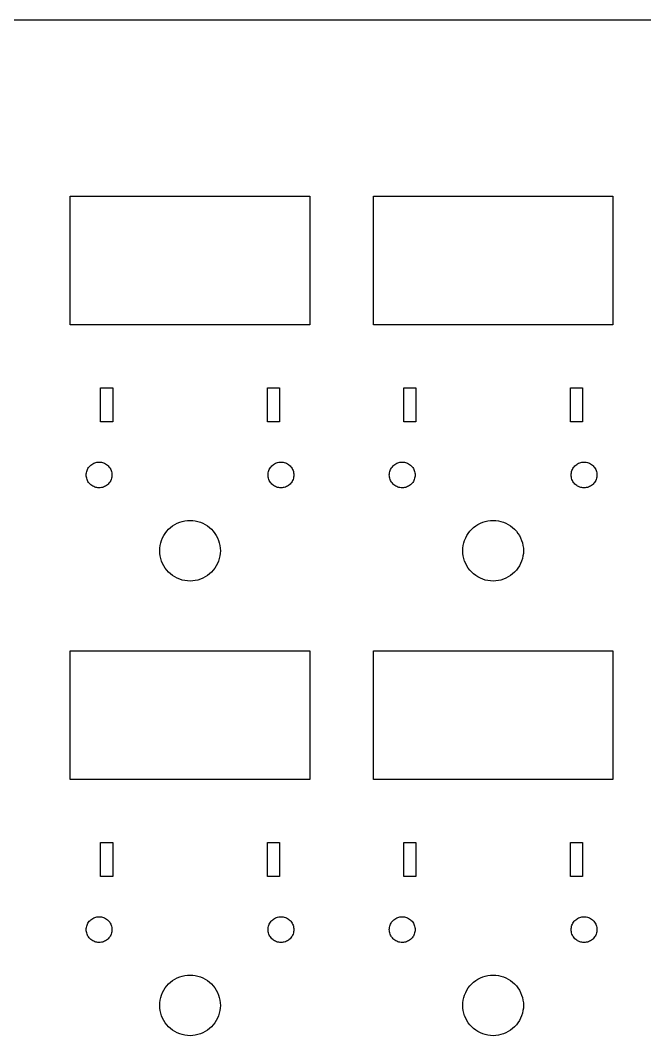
# Model space of a CAD drawing. Header units: metres. Extents: x 0 to 360, y 0 to 280.
# Drawn here: x 97.6 to 180, y 146 to 280 of the extents above; entities that cross this region are included whole.
import ezdxf

# ---------------------------------------------------------------- set-up
doc = ezdxf.new("R2010")
doc.units = ezdxf.units.M

msp = doc.modelspace()

# ---------------------------------------------------------------- linework, layer by layer
for p, q in [((360, 280), (0, 280)), ((104.2, 239.8), (104.2, 256.8)), ((104.2, 256.8), (135.8, 256.8)), ((135.8, 256.8), (135.8, 239.8)), ((144.2, 239.8), (144.2, 256.8)), ((144.2, 256.8), (175.8, 256.8)), ((175.8, 256.8), (175.8, 239.8)), ((135.8, 239.8), (104.2, 239.8)), ((175.8, 239.8), (144.2, 239.8)), ((108.2, 227), (108.2, 231.5)), ((108.2, 231.5), (109.8, 231.5)), ((109.8, 231.5), (109.8, 227)), ((130.2, 227), (130.2, 231.5)), ((130.2, 231.5), (131.8, 231.5)), ((131.8, 231.5), (131.8, 227)), ((148.2, 227), (148.2, 231.5)), ((148.2, 231.5), (149.8, 231.5)), ((149.8, 231.5), (149.8, 227)), ((170.2, 227), (170.2, 231.5)), ((170.2, 231.5), (171.8, 231.5)), ((171.8, 231.5), (171.8, 227)), ((109.8, 227), (108.2, 227)), ((131.8, 227), (130.2, 227)), ((149.8, 227), (148.2, 227)), ((171.8, 227), (170.2, 227)), ((106.698, 221.093), (106.798, 221.202)), ((106.798, 221.202), (106.907, 221.302)), ((106.907, 221.302), (107.025, 221.393)), ((107.025, 221.393), (107.15, 221.472)), ((107.15, 221.472), (107.282, 221.541)), ((107.282, 221.541), (107.419, 221.597)), ((107.419, 221.597), (107.56, 221.642)), ((107.56, 221.642), (107.705, 221.674)), ((107.705, 221.674), (107.852, 221.694)), ((107.852, 221.694), (108, 221.7)), ((108, 221.7), (108.148, 221.694)), ((108.148, 221.694), (108.295, 221.674)), ((108.295, 221.674), (108.44, 221.642)), ((108.44, 221.642), (108.581, 221.597)), ((108.581, 221.597), (108.718, 221.541)), ((108.718, 221.541), (108.85, 221.472)), ((108.85, 221.472), (108.975, 221.393)), ((108.975, 221.393), (109.093, 221.302)), ((109.093, 221.302), (109.202, 221.202)), ((109.202, 221.202), (109.302, 221.093)), ((130.698, 221.093), (130.798, 221.202)), ((130.798, 221.202), (130.907, 221.302)), ((130.907, 221.302), (131.025, 221.393)), ((131.025, 221.393), (131.15, 221.472)), ((131.15, 221.472), (131.282, 221.541)), ((131.282, 221.541), (131.419, 221.597)), ((131.419, 221.597), (131.56, 221.642)), ((131.56, 221.642), (131.705, 221.674)), ((131.705, 221.674), (131.852, 221.694)), ((131.852, 221.694), (132, 221.7)), ((132, 221.7), (132.148, 221.694)), ((132.148, 221.694), (132.295, 221.674)), ((132.295, 221.674), (132.44, 221.642)), ((132.44, 221.642), (132.581, 221.597)), ((132.581, 221.597), (132.718, 221.541)), ((132.718, 221.541), (132.85, 221.472)), ((132.85, 221.472), (132.975, 221.393)), ((132.975, 221.393), (133.093, 221.302)), ((133.093, 221.302), (133.202, 221.202)), ((133.202, 221.202), (133.302, 221.093)), ((146.698, 221.093), (146.798, 221.202)), ((146.798, 221.202), (146.907, 221.302)), ((146.907, 221.302), (147.025, 221.393)), ((147.025, 221.393), (147.15, 221.472)), ((147.15, 221.472), (147.282, 221.541)), ((147.282, 221.541), (147.419, 221.597)), ((147.419, 221.597), (147.56, 221.642)), ((147.56, 221.642), (147.705, 221.674)), ((147.705, 221.674), (147.852, 221.694)), ((147.852, 221.694), (148, 221.7)), ((148, 221.7), (148.148, 221.694)), ((148.148, 221.694), (148.295, 221.674)), ((148.295, 221.674), (148.44, 221.642)), ((148.44, 221.642), (148.581, 221.597)), ((148.581, 221.597), (148.718, 221.541)), ((148.718, 221.541), (148.85, 221.472)), ((148.85, 221.472), (148.975, 221.393)), ((148.975, 221.393), (149.093, 221.302)), ((149.093, 221.302), (149.202, 221.202)), ((149.202, 221.202), (149.302, 221.093)), ((170.698, 221.093), (170.798, 221.202)), ((170.798, 221.202), (170.907, 221.302)), ((170.907, 221.302), (171.025, 221.393)), ((171.025, 221.393), (171.15, 221.472)), ((171.15, 221.472), (171.282, 221.541)), ((171.282, 221.541), (171.419, 221.597)), ((171.419, 221.597), (171.56, 221.642)), ((171.56, 221.642), (171.705, 221.674)), ((171.705, 221.674), (171.852, 221.694)), ((171.852, 221.694), (172, 221.7)), ((172, 221.7), (172.148, 221.694)), ((172.148, 221.694), (172.295, 221.674)), ((172.295, 221.674), (172.44, 221.642)), ((172.44, 221.642), (172.581, 221.597)), ((172.581, 221.597), (172.718, 221.541)), ((172.718, 221.541), (172.85, 221.472)), ((172.85, 221.472), (172.975, 221.393)), ((172.975, 221.393), (173.093, 221.302)), ((173.093, 221.302), (173.202, 221.202)), ((173.202, 221.202), (173.302, 221.093)), ((106.3, 220), (106.306, 220.148)), ((106.306, 219.852), (106.3, 220)), ((106.306, 220.148), (106.326, 220.295)), ((106.326, 219.705), (106.306, 219.852)), ((106.326, 220.295), (106.358, 220.44)), ((106.358, 220.44), (106.403, 220.581)), ((106.403, 220.581), (106.459, 220.718)), ((106.459, 220.718), (106.528, 220.85)), ((106.528, 220.85), (106.607, 220.975)), ((106.607, 220.975), (106.698, 221.093)), ((109.302, 221.093), (109.393, 220.975)), ((109.393, 220.975), (109.472, 220.85)), ((109.472, 220.85), (109.541, 220.718)), ((109.541, 220.718), (109.597, 220.581)), ((109.597, 220.581), (109.642, 220.44)), ((109.642, 220.44), (109.674, 220.295)), ((109.674, 220.295), (109.694, 220.148)), ((109.694, 219.852), (109.674, 219.705)), ((109.694, 220.148), (109.7, 220)), ((109.7, 220), (109.694, 219.852)), ((130.3, 220), (130.306, 220.148)), ((130.306, 219.852), (130.3, 220)), ((130.306, 220.148), (130.326, 220.295)), ((130.326, 219.705), (130.306, 219.852)), ((130.326, 220.295), (130.358, 220.44)), ((130.358, 220.44), (130.403, 220.581)), ((130.403, 220.581), (130.459, 220.718)), ((130.459, 220.718), (130.528, 220.85)), ((130.528, 220.85), (130.607, 220.975)), ((130.607, 220.975), (130.698, 221.093)), ((133.302, 221.093), (133.393, 220.975)), ((133.393, 220.975), (133.472, 220.85)), ((133.472, 220.85), (133.541, 220.718)), ((133.541, 220.718), (133.597, 220.581)), ((133.597, 220.581), (133.642, 220.44)), ((133.642, 220.44), (133.674, 220.295)), ((133.674, 220.295), (133.694, 220.148)), ((133.694, 219.852), (133.674, 219.705)), ((133.694, 220.148), (133.7, 220)), ((133.7, 220), (133.694, 219.852)), ((146.3, 220), (146.306, 220.148)), ((146.306, 219.852), (146.3, 220)), ((146.306, 220.148), (146.326, 220.295)), ((146.326, 219.705), (146.306, 219.852)), ((146.326, 220.295), (146.358, 220.44)), ((146.358, 220.44), (146.403, 220.581)), ((146.403, 220.581), (146.459, 220.718)), ((146.459, 220.718), (146.528, 220.85)), ((146.528, 220.85), (146.607, 220.975)), ((146.607, 220.975), (146.698, 221.093)), ((149.302, 221.093), (149.393, 220.975)), ((149.393, 220.975), (149.472, 220.85)), ((149.472, 220.85), (149.541, 220.718)), ((149.541, 220.718), (149.597, 220.581)), ((149.597, 220.581), (149.642, 220.44)), ((149.642, 220.44), (149.674, 220.295)), ((149.674, 220.295), (149.694, 220.148)), ((149.694, 219.852), (149.674, 219.705)), ((149.694, 220.148), (149.7, 220)), ((149.7, 220), (149.694, 219.852)), ((170.3, 220), (170.306, 220.148)), ((170.306, 219.852), (170.3, 220)), ((170.306, 220.148), (170.326, 220.295)), ((170.326, 219.705), (170.306, 219.852)), ((170.326, 220.295), (170.358, 220.44)), ((170.358, 220.44), (170.403, 220.581)), ((170.403, 220.581), (170.459, 220.718)), ((170.459, 220.718), (170.528, 220.85)), ((170.528, 220.85), (170.607, 220.975)), ((170.607, 220.975), (170.698, 221.093)), ((173.302, 221.093), (173.393, 220.975)), ((173.393, 220.975), (173.472, 220.85)), ((173.472, 220.85), (173.541, 220.718)), ((173.541, 220.718), (173.597, 220.581)), ((173.597, 220.581), (173.642, 220.44)), ((173.642, 220.44), (173.674, 220.295)), ((173.674, 220.295), (173.694, 220.148)), ((173.694, 219.852), (173.674, 219.705)), ((173.694, 220.148), (173.7, 220)), ((173.7, 220), (173.694, 219.852)), ((106.358, 219.56), (106.326, 219.705)), ((106.403, 219.419), (106.358, 219.56)), ((106.459, 219.282), (106.403, 219.419)), ((106.528, 219.15), (106.459, 219.282)), ((106.607, 219.025), (106.528, 219.15)), ((106.698, 218.907), (106.607, 219.025)), ((106.798, 218.798), (106.698, 218.907)), ((106.907, 218.698), (106.798, 218.798)), ((107.025, 218.607), (106.907, 218.698)), ((107.15, 218.528), (107.025, 218.607)), ((107.282, 218.459), (107.15, 218.528)), ((107.419, 218.403), (107.282, 218.459)), ((108.718, 218.459), (108.581, 218.403)), ((108.85, 218.528), (108.718, 218.459)), ((108.975, 218.607), (108.85, 218.528)), ((109.093, 218.698), (108.975, 218.607)), ((109.202, 218.798), (109.093, 218.698)), ((109.302, 218.907), (109.202, 218.798)), ((109.393, 219.025), (109.302, 218.907)), ((109.472, 219.15), (109.393, 219.025)), ((109.541, 219.282), (109.472, 219.15)), ((109.597, 219.419), (109.541, 219.282)), ((109.642, 219.56), (109.597, 219.419)), ((109.674, 219.705), (109.642, 219.56)), ((130.358, 219.56), (130.326, 219.705)), ((130.403, 219.419), (130.358, 219.56)), ((130.459, 219.282), (130.403, 219.419)), ((130.528, 219.15), (130.459, 219.282)), ((130.607, 219.025), (130.528, 219.15)), ((130.698, 218.907), (130.607, 219.025)), ((130.798, 218.798), (130.698, 218.907)), ((130.907, 218.698), (130.798, 218.798)), ((131.025, 218.607), (130.907, 218.698)), ((131.15, 218.528), (131.025, 218.607)), ((131.282, 218.459), (131.15, 218.528)), ((131.419, 218.403), (131.282, 218.459)), ((132.718, 218.459), (132.581, 218.403)), ((132.85, 218.528), (132.718, 218.459)), ((132.975, 218.607), (132.85, 218.528)), ((133.093, 218.698), (132.975, 218.607)), ((133.202, 218.798), (133.093, 218.698)), ((133.302, 218.907), (133.202, 218.798)), ((133.393, 219.025), (133.302, 218.907)), ((133.472, 219.15), (133.393, 219.025)), ((133.541, 219.282), (133.472, 219.15)), ((133.597, 219.419), (133.541, 219.282)), ((133.642, 219.56), (133.597, 219.419)), ((133.674, 219.705), (133.642, 219.56)), ((146.358, 219.56), (146.326, 219.705)), ((146.403, 219.419), (146.358, 219.56)), ((146.459, 219.282), (146.403, 219.419)), ((146.528, 219.15), (146.459, 219.282)), ((146.607, 219.025), (146.528, 219.15)), ((146.698, 218.907), (146.607, 219.025)), ((146.798, 218.798), (146.698, 218.907)), ((146.907, 218.698), (146.798, 218.798)), ((147.025, 218.607), (146.907, 218.698)), ((147.15, 218.528), (147.025, 218.607)), ((147.282, 218.459), (147.15, 218.528)), ((147.419, 218.403), (147.282, 218.459)), ((148.718, 218.459), (148.581, 218.403)), ((148.85, 218.528), (148.718, 218.459)), ((148.975, 218.607), (148.85, 218.528)), ((149.093, 218.698), (148.975, 218.607)), ((149.202, 218.798), (149.093, 218.698)), ((149.302, 218.907), (149.202, 218.798)), ((149.393, 219.025), (149.302, 218.907)), ((149.472, 219.15), (149.393, 219.025)), ((149.541, 219.282), (149.472, 219.15)), ((149.597, 219.419), (149.541, 219.282)), ((149.642, 219.56), (149.597, 219.419)), ((149.674, 219.705), (149.642, 219.56)), ((170.358, 219.56), (170.326, 219.705)), ((170.403, 219.419), (170.358, 219.56)), ((170.459, 219.282), (170.403, 219.419)), ((170.528, 219.15), (170.459, 219.282)), ((170.607, 219.025), (170.528, 219.15)), ((170.698, 218.907), (170.607, 219.025)), ((170.798, 218.798), (170.698, 218.907)), ((170.907, 218.698), (170.798, 218.798)), ((171.025, 218.607), (170.907, 218.698)), ((171.15, 218.528), (171.025, 218.607)), ((171.282, 218.459), (171.15, 218.528)), ((171.419, 218.403), (171.282, 218.459)), ((172.718, 218.459), (172.581, 218.403)), ((172.85, 218.528), (172.718, 218.459)), ((172.975, 218.607), (172.85, 218.528)), ((173.093, 218.698), (172.975, 218.607)), ((173.202, 218.798), (173.093, 218.698)), ((173.302, 218.907), (173.202, 218.798)), ((173.393, 219.025), (173.302, 218.907)), ((173.472, 219.15), (173.393, 219.025)), ((173.541, 219.282), (173.472, 219.15)), ((173.597, 219.419), (173.541, 219.282)), ((173.642, 219.56), (173.597, 219.419)), ((173.674, 219.705), (173.642, 219.56)), ((107.56, 218.358), (107.419, 218.403)), ((107.705, 218.326), (107.56, 218.358)), ((107.852, 218.306), (107.705, 218.326)), ((108, 218.3), (107.852, 218.306)), ((108.148, 218.306), (108, 218.3)), ((108.295, 218.326), (108.148, 218.306)), ((108.44, 218.358), (108.295, 218.326)), ((108.581, 218.403), (108.44, 218.358)), ((131.56, 218.358), (131.419, 218.403)), ((131.705, 218.326), (131.56, 218.358)), ((131.852, 218.306), (131.705, 218.326)), ((132, 218.3), (131.852, 218.306)), ((132.148, 218.306), (132, 218.3)), ((132.295, 218.326), (132.148, 218.306)), ((132.44, 218.358), (132.295, 218.326)), ((132.581, 218.403), (132.44, 218.358)), ((147.56, 218.358), (147.419, 218.403)), ((147.705, 218.326), (147.56, 218.358)), ((147.852, 218.306), (147.705, 218.326)), ((148, 218.3), (147.852, 218.306)), ((148.148, 218.306), (148, 218.3)), ((148.295, 218.326), (148.148, 218.306)), ((148.44, 218.358), (148.295, 218.326)), ((148.581, 218.403), (148.44, 218.358)), ((171.56, 218.358), (171.419, 218.403)), ((171.705, 218.326), (171.56, 218.358)), ((171.852, 218.306), (171.705, 218.326)), ((172, 218.3), (171.852, 218.306)), ((172.148, 218.306), (172, 218.3)), ((172.295, 218.326), (172.148, 218.306)), ((172.44, 218.358), (172.295, 218.326)), ((172.581, 218.403), (172.44, 218.358)), ((117.172, 212.828), (117.429, 213.064)), ((117.429, 213.064), (117.706, 213.277)), ((117.706, 213.277), (118, 213.464)), ((118, 213.464), (118.31, 213.625)), ((118.31, 213.625), (118.632, 213.759)), ((118.632, 213.759), (118.965, 213.864)), ((118.965, 213.864), (119.305, 213.939)), ((119.305, 213.939), (119.651, 213.985)), ((119.651, 213.985), (120, 214)), ((120, 214), (120.349, 213.985)), ((120.349, 213.985), (120.695, 213.939)), ((120.695, 213.939), (121.035, 213.864)), ((121.035, 213.864), (121.368, 213.759)), ((121.368, 213.759), (121.69, 213.625)), ((121.69, 213.625), (122, 213.464)), ((122, 213.464), (122.294, 213.277)), ((122.294, 213.277), (122.571, 213.064)), ((122.571, 213.064), (122.828, 212.828)), ((157.172, 212.828), (157.429, 213.064)), ((157.429, 213.064), (157.706, 213.277)), ((157.706, 213.277), (158, 213.464)), ((158, 213.464), (158.31, 213.625)), ((158.31, 213.625), (158.632, 213.759)), ((158.632, 213.759), (158.965, 213.864)), ((158.965, 213.864), (159.305, 213.939)), ((159.305, 213.939), (159.651, 213.985)), ((159.651, 213.985), (160, 214)), ((160, 214), (160.349, 213.985)), ((160.349, 213.985), (160.695, 213.939)), ((160.695, 213.939), (161.035, 213.864)), ((161.035, 213.864), (161.368, 213.759)), ((161.368, 213.759), (161.69, 213.625)), ((161.69, 213.625), (162, 213.464)), ((162, 213.464), (162.294, 213.277)), ((162.294, 213.277), (162.571, 213.064)), ((162.571, 213.064), (162.828, 212.828)), ((116.375, 211.69), (116.536, 212)), ((116.536, 212), (116.723, 212.294)), ((116.723, 212.294), (116.936, 212.571)), ((116.936, 212.571), (117.172, 212.828)), ((122.828, 212.828), (123.064, 212.571)), ((123.064, 212.571), (123.277, 212.294)), ((123.277, 212.294), (123.464, 212)), ((123.464, 212), (123.625, 211.69)), ((156.375, 211.69), (156.536, 212)), ((156.536, 212), (156.723, 212.294)), ((156.723, 212.294), (156.936, 212.571)), ((156.936, 212.571), (157.172, 212.828)), ((162.828, 212.828), (163.064, 212.571)), ((163.064, 212.571), (163.277, 212.294)), ((163.277, 212.294), (163.464, 212)), ((163.464, 212), (163.625, 211.69)), ((116.015, 210.349), (116.061, 210.695)), ((116.061, 210.695), (116.136, 211.035)), ((116.136, 211.035), (116.241, 211.368)), ((116.241, 211.368), (116.375, 211.69)), ((123.625, 211.69), (123.759, 211.368)), ((123.759, 211.368), (123.864, 211.035)), ((123.864, 211.035), (123.939, 210.695)), ((123.939, 210.695), (123.985, 210.349)), ((156.015, 210.349), (156.061, 210.695)), ((156.061, 210.695), (156.136, 211.035)), ((156.136, 211.035), (156.241, 211.368)), ((156.241, 211.368), (156.375, 211.69)), ((163.625, 211.69), (163.759, 211.368)), ((163.759, 211.368), (163.864, 211.035)), ((163.864, 211.035), (163.939, 210.695)), ((163.939, 210.695), (163.985, 210.349)), ((116, 210), (116.015, 210.349)), ((116.015, 209.651), (116, 210)), ((116.061, 209.305), (116.015, 209.651)), ((116.136, 208.965), (116.061, 209.305)), ((123.939, 209.305), (123.864, 208.965)), ((123.985, 209.651), (123.939, 209.305)), ((123.985, 210.349), (124, 210)), ((124, 210), (123.985, 209.651)), ((156, 210), (156.015, 210.349)), ((156.015, 209.651), (156, 210)), ((156.061, 209.305), (156.015, 209.651)), ((156.136, 208.965), (156.061, 209.305)), ((163.939, 209.305), (163.864, 208.965)), ((163.985, 209.651), (163.939, 209.305)), ((163.985, 210.349), (164, 210)), ((164, 210), (163.985, 209.651)), ((116.241, 208.632), (116.136, 208.965)), ((116.375, 208.31), (116.241, 208.632)), ((116.536, 208), (116.375, 208.31)), ((116.723, 207.706), (116.536, 208)), ((116.936, 207.429), (116.723, 207.706)), ((123.277, 207.706), (123.064, 207.429)), ((123.464, 208), (123.277, 207.706)), ((123.625, 208.31), (123.464, 208)), ((123.759, 208.632), (123.625, 208.31)), ((123.864, 208.965), (123.759, 208.632)), ((156.241, 208.632), (156.136, 208.965)), ((156.375, 208.31), (156.241, 208.632)), ((156.536, 208), (156.375, 208.31)), ((156.723, 207.706), (156.536, 208)), ((156.936, 207.429), (156.723, 207.706)), ((163.277, 207.706), (163.064, 207.429)), ((163.464, 208), (163.277, 207.706)), ((163.625, 208.31), (163.464, 208)), ((163.759, 208.632), (163.625, 208.31)), ((163.864, 208.965), (163.759, 208.632)), ((117.172, 207.172), (116.936, 207.429)), ((117.429, 206.936), (117.172, 207.172)), ((117.706, 206.723), (117.429, 206.936)), ((118, 206.536), (117.706, 206.723)), ((118.31, 206.375), (118, 206.536)), ((118.632, 206.241), (118.31, 206.375)), ((121.69, 206.375), (121.368, 206.241)), ((122, 206.536), (121.69, 206.375)), ((122.294, 206.723), (122, 206.536)), ((122.571, 206.936), (122.294, 206.723)), ((122.828, 207.172), (122.571, 206.936)), ((123.064, 207.429), (122.828, 207.172)), ((157.172, 207.172), (156.936, 207.429)), ((157.429, 206.936), (157.172, 207.172)), ((157.706, 206.723), (157.429, 206.936)), ((158, 206.536), (157.706, 206.723)), ((158.31, 206.375), (158, 206.536)), ((158.632, 206.241), (158.31, 206.375)), ((161.69, 206.375), (161.368, 206.241)), ((162, 206.536), (161.69, 206.375)), ((162.294, 206.723), (162, 206.536)), ((162.571, 206.936), (162.294, 206.723)), ((162.828, 207.172), (162.571, 206.936)), ((163.064, 207.429), (162.828, 207.172)), ((118.965, 206.136), (118.632, 206.241)), ((119.305, 206.061), (118.965, 206.136)), ((119.651, 206.015), (119.305, 206.061)), ((120, 206), (119.651, 206.015)), ((120.349, 206.015), (120, 206)), ((120.695, 206.061), (120.349, 206.015)), ((121.035, 206.136), (120.695, 206.061)), ((121.368, 206.241), (121.035, 206.136)), ((158.965, 206.136), (158.632, 206.241)), ((159.305, 206.061), (158.965, 206.136)), ((159.651, 206.015), (159.305, 206.061)), ((160, 206), (159.651, 206.015)), ((160.349, 206.015), (160, 206)), ((160.695, 206.061), (160.349, 206.015)), ((161.035, 206.136), (160.695, 206.061)), ((161.368, 206.241), (161.035, 206.136)), ((104.2, 179.8), (104.2, 196.8)), ((104.2, 196.8), (135.8, 196.8)), ((135.8, 196.8), (135.8, 179.8)), ((144.2, 179.8), (144.2, 196.8)), ((144.2, 196.8), (175.8, 196.8)), ((175.8, 196.8), (175.8, 179.8)), ((135.8, 179.8), (104.2, 179.8)), ((175.8, 179.8), (144.2, 179.8)), ((108.2, 167), (108.2, 171.5)), ((108.2, 171.5), (109.8, 171.5)), ((109.8, 171.5), (109.8, 167)), ((130.2, 167), (130.2, 171.5)), ((130.2, 171.5), (131.8, 171.5)), ((131.8, 171.5), (131.8, 167)), ((148.2, 167), (148.2, 171.5)), ((148.2, 171.5), (149.8, 171.5)), ((149.8, 171.5), (149.8, 167)), ((170.2, 167), (170.2, 171.5)), ((170.2, 171.5), (171.8, 171.5)), ((171.8, 171.5), (171.8, 167)), ((109.8, 167), (108.2, 167)), ((131.8, 167), (130.2, 167)), ((149.8, 167), (148.2, 167)), ((171.8, 167), (170.2, 167)), ((106.459, 160.718), (106.528, 160.85)), ((106.528, 160.85), (106.607, 160.975)), ((106.607, 160.975), (106.698, 161.093)), ((106.698, 161.093), (106.798, 161.202)), ((106.798, 161.202), (106.907, 161.302)), ((106.907, 161.302), (107.025, 161.393)), ((107.025, 161.393), (107.15, 161.472)), ((107.15, 161.472), (107.282, 161.541)), ((107.282, 161.541), (107.419, 161.597)), ((107.419, 161.597), (107.56, 161.642)), ((107.56, 161.642), (107.705, 161.674)), ((107.705, 161.674), (107.852, 161.694)), ((107.852, 161.694), (108, 161.7)), ((108, 161.7), (108.148, 161.694)), ((108.148, 161.694), (108.295, 161.674)), ((108.295, 161.674), (108.44, 161.642)), ((108.44, 161.642), (108.581, 161.597)), ((108.581, 161.597), (108.718, 161.541)), ((108.718, 161.541), (108.85, 161.472)), ((108.85, 161.472), (108.975, 161.393)), ((108.975, 161.393), (109.093, 161.302)), ((109.093, 161.302), (109.202, 161.202)), ((109.202, 161.202), (109.302, 161.093)), ((109.302, 161.093), (109.393, 160.975)), ((109.393, 160.975), (109.472, 160.85)), ((109.472, 160.85), (109.541, 160.718)), ((130.459, 160.718), (130.528, 160.85)), ((130.528, 160.85), (130.607, 160.975)), ((130.607, 160.975), (130.698, 161.093)), ((130.698, 161.093), (130.798, 161.202)), ((130.798, 161.202), (130.907, 161.302)), ((130.907, 161.302), (131.025, 161.393)), ((131.025, 161.393), (131.15, 161.472)), ((131.15, 161.472), (131.282, 161.541)), ((131.282, 161.541), (131.419, 161.597)), ((131.419, 161.597), (131.56, 161.642)), ((131.56, 161.642), (131.705, 161.674)), ((131.705, 161.674), (131.852, 161.694)), ((131.852, 161.694), (132, 161.7)), ((132, 161.7), (132.148, 161.694)), ((132.148, 161.694), (132.295, 161.674)), ((132.295, 161.674), (132.44, 161.642)), ((132.44, 161.642), (132.581, 161.597)), ((132.581, 161.597), (132.718, 161.541)), ((132.718, 161.541), (132.85, 161.472)), ((132.85, 161.472), (132.975, 161.393)), ((132.975, 161.393), (133.093, 161.302)), ((133.093, 161.302), (133.202, 161.202)), ((133.202, 161.202), (133.302, 161.093)), ((133.302, 161.093), (133.393, 160.975)), ((133.393, 160.975), (133.472, 160.85)), ((133.472, 160.85), (133.541, 160.718)), ((146.459, 160.718), (146.528, 160.85)), ((146.528, 160.85), (146.607, 160.975)), ((146.607, 160.975), (146.698, 161.093)), ((146.698, 161.093), (146.798, 161.202)), ((146.798, 161.202), (146.907, 161.302)), ((146.907, 161.302), (147.025, 161.393)), ((147.025, 161.393), (147.15, 161.472)), ((147.15, 161.472), (147.282, 161.541)), ((147.282, 161.541), (147.419, 161.597)), ((147.419, 161.597), (147.56, 161.642)), ((147.56, 161.642), (147.705, 161.674)), ((147.705, 161.674), (147.852, 161.694)), ((147.852, 161.694), (148, 161.7)), ((148, 161.7), (148.148, 161.694)), ((148.148, 161.694), (148.295, 161.674)), ((148.295, 161.674), (148.44, 161.642)), ((148.44, 161.642), (148.581, 161.597)), ((148.581, 161.597), (148.718, 161.541)), ((148.718, 161.541), (148.85, 161.472)), ((148.85, 161.472), (148.975, 161.393)), ((148.975, 161.393), (149.093, 161.302)), ((149.093, 161.302), (149.202, 161.202)), ((149.202, 161.202), (149.302, 161.093)), ((149.302, 161.093), (149.393, 160.975)), ((149.393, 160.975), (149.472, 160.85)), ((149.472, 160.85), (149.541, 160.718)), ((170.459, 160.718), (170.528, 160.85)), ((170.528, 160.85), (170.607, 160.975)), ((170.607, 160.975), (170.698, 161.093)), ((170.698, 161.093), (170.798, 161.202)), ((170.798, 161.202), (170.907, 161.302)), ((170.907, 161.302), (171.025, 161.393)), ((171.025, 161.393), (171.15, 161.472)), ((171.15, 161.472), (171.282, 161.541)), ((171.282, 161.541), (171.419, 161.597)), ((171.419, 161.597), (171.56, 161.642)), ((171.56, 161.642), (171.705, 161.674)), ((171.705, 161.674), (171.852, 161.694)), ((171.852, 161.694), (172, 161.7)), ((172, 161.7), (172.148, 161.694)), ((172.148, 161.694), (172.295, 161.674)), ((172.295, 161.674), (172.44, 161.642)), ((172.44, 161.642), (172.581, 161.597)), ((172.581, 161.597), (172.718, 161.541)), ((172.718, 161.541), (172.85, 161.472)), ((172.85, 161.472), (172.975, 161.393)), ((172.975, 161.393), (173.093, 161.302)), ((173.093, 161.302), (173.202, 161.202)), ((173.202, 161.202), (173.302, 161.093)), ((173.302, 161.093), (173.393, 160.975)), ((173.393, 160.975), (173.472, 160.85)), ((173.472, 160.85), (173.541, 160.718)), ((106.3, 160), (106.306, 160.148)), ((106.306, 159.852), (106.3, 160)), ((106.306, 160.148), (106.326, 160.295)), ((106.326, 159.705), (106.306, 159.852)), ((106.326, 160.295), (106.358, 160.44)), ((106.358, 159.56), (106.326, 159.705)), ((106.358, 160.44), (106.403, 160.581)), ((106.403, 159.419), (106.358, 159.56)), ((106.403, 160.581), (106.459, 160.718)), ((109.541, 160.718), (109.597, 160.581)), ((109.597, 160.581), (109.642, 160.44)), ((109.642, 159.56), (109.597, 159.419)), ((109.642, 160.44), (109.674, 160.295)), ((109.674, 159.705), (109.642, 159.56)), ((109.674, 160.295), (109.694, 160.148)), ((109.694, 159.852), (109.674, 159.705)), ((109.694, 160.148), (109.7, 160)), ((109.7, 160), (109.694, 159.852)), ((130.3, 160), (130.306, 160.148)), ((130.306, 159.852), (130.3, 160)), ((130.306, 160.148), (130.326, 160.295)), ((130.326, 159.705), (130.306, 159.852)), ((130.326, 160.295), (130.358, 160.44)), ((130.358, 159.56), (130.326, 159.705)), ((130.358, 160.44), (130.403, 160.581)), ((130.403, 159.419), (130.358, 159.56)), ((130.403, 160.581), (130.459, 160.718)), ((133.541, 160.718), (133.597, 160.581)), ((133.597, 160.581), (133.642, 160.44)), ((133.642, 159.56), (133.597, 159.419)), ((133.642, 160.44), (133.674, 160.295)), ((133.674, 159.705), (133.642, 159.56)), ((133.674, 160.295), (133.694, 160.148)), ((133.694, 159.852), (133.674, 159.705)), ((133.694, 160.148), (133.7, 160)), ((133.7, 160), (133.694, 159.852)), ((146.3, 160), (146.306, 160.148)), ((146.306, 159.852), (146.3, 160)), ((146.306, 160.148), (146.326, 160.295)), ((146.326, 159.705), (146.306, 159.852)), ((146.326, 160.295), (146.358, 160.44)), ((146.358, 159.56), (146.326, 159.705)), ((146.358, 160.44), (146.403, 160.581)), ((146.403, 159.419), (146.358, 159.56)), ((146.403, 160.581), (146.459, 160.718)), ((149.541, 160.718), (149.597, 160.581)), ((149.597, 160.581), (149.642, 160.44)), ((149.642, 159.56), (149.597, 159.419)), ((149.642, 160.44), (149.674, 160.295)), ((149.674, 159.705), (149.642, 159.56)), ((149.674, 160.295), (149.694, 160.148)), ((149.694, 159.852), (149.674, 159.705)), ((149.694, 160.148), (149.7, 160)), ((149.7, 160), (149.694, 159.852)), ((170.3, 160), (170.306, 160.148)), ((170.306, 159.852), (170.3, 160)), ((170.306, 160.148), (170.326, 160.295)), ((170.326, 159.705), (170.306, 159.852)), ((170.326, 160.295), (170.358, 160.44)), ((170.358, 159.56), (170.326, 159.705)), ((170.358, 160.44), (170.403, 160.581)), ((170.403, 159.419), (170.358, 159.56)), ((170.403, 160.581), (170.459, 160.718)), ((173.541, 160.718), (173.597, 160.581)), ((173.597, 160.581), (173.642, 160.44)), ((173.642, 159.56), (173.597, 159.419)), ((173.642, 160.44), (173.674, 160.295)), ((173.674, 159.705), (173.642, 159.56)), ((173.674, 160.295), (173.694, 160.148)), ((173.694, 159.852), (173.674, 159.705)), ((173.694, 160.148), (173.7, 160)), ((173.7, 160), (173.694, 159.852)), ((106.459, 159.282), (106.403, 159.419)), ((106.528, 159.15), (106.459, 159.282)), ((106.607, 159.025), (106.528, 159.15)), ((106.698, 158.907), (106.607, 159.025)), ((106.798, 158.798), (106.698, 158.907)), ((106.907, 158.698), (106.798, 158.798)), ((107.025, 158.607), (106.907, 158.698)), ((107.15, 158.528), (107.025, 158.607)), ((107.282, 158.459), (107.15, 158.528)), ((107.419, 158.403), (107.282, 158.459)), ((107.56, 158.358), (107.419, 158.403)), ((107.705, 158.326), (107.56, 158.358)), ((107.852, 158.306), (107.705, 158.326)), ((108, 158.3), (107.852, 158.306)), ((108.148, 158.306), (108, 158.3)), ((108.295, 158.326), (108.148, 158.306)), ((108.44, 158.358), (108.295, 158.326)), ((108.581, 158.403), (108.44, 158.358)), ((108.718, 158.459), (108.581, 158.403)), ((108.85, 158.528), (108.718, 158.459)), ((108.975, 158.607), (108.85, 158.528)), ((109.093, 158.698), (108.975, 158.607)), ((109.202, 158.798), (109.093, 158.698)), ((109.302, 158.907), (109.202, 158.798)), ((109.393, 159.025), (109.302, 158.907)), ((109.472, 159.15), (109.393, 159.025)), ((109.541, 159.282), (109.472, 159.15)), ((109.597, 159.419), (109.541, 159.282)), ((130.459, 159.282), (130.403, 159.419)), ((130.528, 159.15), (130.459, 159.282)), ((130.607, 159.025), (130.528, 159.15)), ((130.698, 158.907), (130.607, 159.025)), ((130.798, 158.798), (130.698, 158.907)), ((130.907, 158.698), (130.798, 158.798)), ((131.025, 158.607), (130.907, 158.698)), ((131.15, 158.528), (131.025, 158.607)), ((131.282, 158.459), (131.15, 158.528)), ((131.419, 158.403), (131.282, 158.459)), ((131.56, 158.358), (131.419, 158.403)), ((131.705, 158.326), (131.56, 158.358)), ((131.852, 158.306), (131.705, 158.326)), ((132, 158.3), (131.852, 158.306)), ((132.148, 158.306), (132, 158.3)), ((132.295, 158.326), (132.148, 158.306)), ((132.44, 158.358), (132.295, 158.326)), ((132.581, 158.403), (132.44, 158.358)), ((132.718, 158.459), (132.581, 158.403)), ((132.85, 158.528), (132.718, 158.459)), ((132.975, 158.607), (132.85, 158.528)), ((133.093, 158.698), (132.975, 158.607)), ((133.202, 158.798), (133.093, 158.698)), ((133.302, 158.907), (133.202, 158.798)), ((133.393, 159.025), (133.302, 158.907)), ((133.472, 159.15), (133.393, 159.025)), ((133.541, 159.282), (133.472, 159.15)), ((133.597, 159.419), (133.541, 159.282)), ((146.459, 159.282), (146.403, 159.419)), ((146.528, 159.15), (146.459, 159.282)), ((146.607, 159.025), (146.528, 159.15)), ((146.698, 158.907), (146.607, 159.025)), ((146.798, 158.798), (146.698, 158.907)), ((146.907, 158.698), (146.798, 158.798)), ((147.025, 158.607), (146.907, 158.698)), ((147.15, 158.528), (147.025, 158.607)), ((147.282, 158.459), (147.15, 158.528)), ((147.419, 158.403), (147.282, 158.459)), ((147.56, 158.358), (147.419, 158.403)), ((147.705, 158.326), (147.56, 158.358)), ((147.852, 158.306), (147.705, 158.326)), ((148, 158.3), (147.852, 158.306)), ((148.148, 158.306), (148, 158.3)), ((148.295, 158.326), (148.148, 158.306)), ((148.44, 158.358), (148.295, 158.326)), ((148.581, 158.403), (148.44, 158.358)), ((148.718, 158.459), (148.581, 158.403)), ((148.85, 158.528), (148.718, 158.459)), ((148.975, 158.607), (148.85, 158.528)), ((149.093, 158.698), (148.975, 158.607)), ((149.202, 158.798), (149.093, 158.698)), ((149.302, 158.907), (149.202, 158.798)), ((149.393, 159.025), (149.302, 158.907)), ((149.472, 159.15), (149.393, 159.025)), ((149.541, 159.282), (149.472, 159.15)), ((149.597, 159.419), (149.541, 159.282)), ((170.459, 159.282), (170.403, 159.419)), ((170.528, 159.15), (170.459, 159.282)), ((170.607, 159.025), (170.528, 159.15)), ((170.698, 158.907), (170.607, 159.025)), ((170.798, 158.798), (170.698, 158.907)), ((170.907, 158.698), (170.798, 158.798)), ((171.025, 158.607), (170.907, 158.698)), ((171.15, 158.528), (171.025, 158.607)), ((171.282, 158.459), (171.15, 158.528)), ((171.419, 158.403), (171.282, 158.459)), ((171.56, 158.358), (171.419, 158.403)), ((171.705, 158.326), (171.56, 158.358)), ((171.852, 158.306), (171.705, 158.326)), ((172, 158.3), (171.852, 158.306)), ((172.148, 158.306), (172, 158.3)), ((172.295, 158.326), (172.148, 158.306)), ((172.44, 158.358), (172.295, 158.326)), ((172.581, 158.403), (172.44, 158.358)), ((172.718, 158.459), (172.581, 158.403)), ((172.85, 158.528), (172.718, 158.459)), ((172.975, 158.607), (172.85, 158.528)), ((173.093, 158.698), (172.975, 158.607)), ((173.202, 158.798), (173.093, 158.698)), ((173.302, 158.907), (173.202, 158.798)), ((173.393, 159.025), (173.302, 158.907)), ((173.472, 159.15), (173.393, 159.025)), ((173.541, 159.282), (173.472, 159.15)), ((173.597, 159.419), (173.541, 159.282)), ((116.936, 152.571), (117.172, 152.828)), ((117.172, 152.828), (117.429, 153.064)), ((117.429, 153.064), (117.706, 153.277)), ((117.706, 153.277), (118, 153.464)), ((118, 153.464), (118.31, 153.625)), ((118.31, 153.625), (118.632, 153.759)), ((118.632, 153.759), (118.965, 153.864)), ((118.965, 153.864), (119.305, 153.939)), ((119.305, 153.939), (119.651, 153.985)), ((119.651, 153.985), (120, 154)), ((120, 154), (120.349, 153.985)), ((120.349, 153.985), (120.695, 153.939)), ((120.695, 153.939), (121.035, 153.864)), ((121.035, 153.864), (121.368, 153.759)), ((121.368, 153.759), (121.69, 153.625)), ((121.69, 153.625), (122, 153.464)), ((122, 153.464), (122.294, 153.277)), ((122.294, 153.277), (122.571, 153.064)), ((122.571, 153.064), (122.828, 152.828)), ((122.828, 152.828), (123.064, 152.571)), ((156.936, 152.571), (157.172, 152.828)), ((157.172, 152.828), (157.429, 153.064)), ((157.429, 153.064), (157.706, 153.277)), ((157.706, 153.277), (158, 153.464)), ((158, 153.464), (158.31, 153.625)), ((158.31, 153.625), (158.632, 153.759)), ((158.632, 153.759), (158.965, 153.864)), ((158.965, 153.864), (159.305, 153.939)), ((159.305, 153.939), (159.651, 153.985)), ((159.651, 153.985), (160, 154)), ((160, 154), (160.349, 153.985)), ((160.349, 153.985), (160.695, 153.939)), ((160.695, 153.939), (161.035, 153.864)), ((161.035, 153.864), (161.368, 153.759)), ((161.368, 153.759), (161.69, 153.625)), ((161.69, 153.625), (162, 153.464)), ((162, 153.464), (162.294, 153.277)), ((162.294, 153.277), (162.571, 153.064)), ((162.571, 153.064), (162.828, 152.828)), ((162.828, 152.828), (163.064, 152.571)), ((116.241, 151.368), (116.375, 151.69)), ((116.375, 151.69), (116.536, 152)), ((116.536, 152), (116.723, 152.294)), ((116.723, 152.294), (116.936, 152.571)), ((123.064, 152.571), (123.277, 152.294)), ((123.277, 152.294), (123.464, 152)), ((123.464, 152), (123.625, 151.69)), ((123.625, 151.69), (123.759, 151.368)), ((156.241, 151.368), (156.375, 151.69)), ((156.375, 151.69), (156.536, 152)), ((156.536, 152), (156.723, 152.294)), ((156.723, 152.294), (156.936, 152.571)), ((163.064, 152.571), (163.277, 152.294)), ((163.277, 152.294), (163.464, 152)), ((163.464, 152), (163.625, 151.69)), ((163.625, 151.69), (163.759, 151.368)), ((116, 150), (116.015, 150.349)), ((116.015, 150.349), (116.061, 150.695)), ((116.061, 150.695), (116.136, 151.035)), ((116.136, 151.035), (116.241, 151.368)), ((123.759, 151.368), (123.864, 151.035)), ((123.864, 151.035), (123.939, 150.695)), ((123.939, 150.695), (123.985, 150.349)), ((123.985, 150.349), (124, 150)), ((156, 150), (156.015, 150.349)), ((156.015, 150.349), (156.061, 150.695)), ((156.061, 150.695), (156.136, 151.035)), ((156.136, 151.035), (156.241, 151.368)), ((163.759, 151.368), (163.864, 151.035)), ((163.864, 151.035), (163.939, 150.695)), ((163.939, 150.695), (163.985, 150.349)), ((163.985, 150.349), (164, 150)), ((116.015, 149.651), (116, 150)), ((116.061, 149.305), (116.015, 149.651)), ((116.136, 148.965), (116.061, 149.305)), ((116.241, 148.632), (116.136, 148.965)), ((123.864, 148.965), (123.759, 148.632)), ((123.939, 149.305), (123.864, 148.965)), ((123.985, 149.651), (123.939, 149.305)), ((124, 150), (123.985, 149.651)), ((156.015, 149.651), (156, 150)), ((156.061, 149.305), (156.015, 149.651)), ((156.136, 148.965), (156.061, 149.305)), ((156.241, 148.632), (156.136, 148.965)), ((163.864, 148.965), (163.759, 148.632)), ((163.939, 149.305), (163.864, 148.965)), ((163.985, 149.651), (163.939, 149.305)), ((164, 150), (163.985, 149.651)), ((116.375, 148.31), (116.241, 148.632)), ((116.536, 148), (116.375, 148.31)), ((116.723, 147.706), (116.536, 148)), ((116.936, 147.429), (116.723, 147.706)), ((117.172, 147.172), (116.936, 147.429)), ((123.064, 147.429), (122.828, 147.172)), ((123.277, 147.706), (123.064, 147.429)), ((123.464, 148), (123.277, 147.706)), ((123.625, 148.31), (123.464, 148)), ((123.759, 148.632), (123.625, 148.31)), ((156.375, 148.31), (156.241, 148.632)), ((156.536, 148), (156.375, 148.31)), ((156.723, 147.706), (156.536, 148)), ((156.936, 147.429), (156.723, 147.706)), ((157.172, 147.172), (156.936, 147.429)), ((163.064, 147.429), (162.828, 147.172)), ((163.277, 147.706), (163.064, 147.429)), ((163.464, 148), (163.277, 147.706)), ((163.625, 148.31), (163.464, 148)), ((163.759, 148.632), (163.625, 148.31)), ((117.429, 146.936), (117.172, 147.172)), ((117.706, 146.723), (117.429, 146.936)), ((118, 146.536), (117.706, 146.723)), ((118.31, 146.375), (118, 146.536)), ((118.632, 146.241), (118.31, 146.375)), ((118.965, 146.136), (118.632, 146.241)), ((119.305, 146.061), (118.965, 146.136)), ((119.651, 146.015), (119.305, 146.061)), ((120.695, 146.061), (120.349, 146.015)), ((121.035, 146.136), (120.695, 146.061)), ((121.368, 146.241), (121.035, 146.136)), ((121.69, 146.375), (121.368, 146.241)), ((122, 146.536), (121.69, 146.375)), ((122.294, 146.723), (122, 146.536)), ((122.571, 146.936), (122.294, 146.723)), ((122.828, 147.172), (122.571, 146.936)), ((157.429, 146.936), (157.172, 147.172)), ((157.706, 146.723), (157.429, 146.936)), ((158, 146.536), (157.706, 146.723)), ((158.31, 146.375), (158, 146.536)), ((158.632, 146.241), (158.31, 146.375)), ((158.965, 146.136), (158.632, 146.241)), ((159.305, 146.061), (158.965, 146.136)), ((159.651, 146.015), (159.305, 146.061)), ((160.695, 146.061), (160.349, 146.015)), ((161.035, 146.136), (160.695, 146.061)), ((161.368, 146.241), (161.035, 146.136)), ((161.69, 146.375), (161.368, 146.241)), ((162, 146.536), (161.69, 146.375)), ((162.294, 146.723), (162, 146.536)), ((162.571, 146.936), (162.294, 146.723)), ((162.828, 147.172), (162.571, 146.936)), ((120, 146), (119.651, 146.015)), ((120.349, 146.015), (120, 146)), ((160, 146), (159.651, 146.015)), ((160.349, 146.015), (160, 146))]:
    msp.add_line(p, q)

doc.saveas('drawing.dxf')
